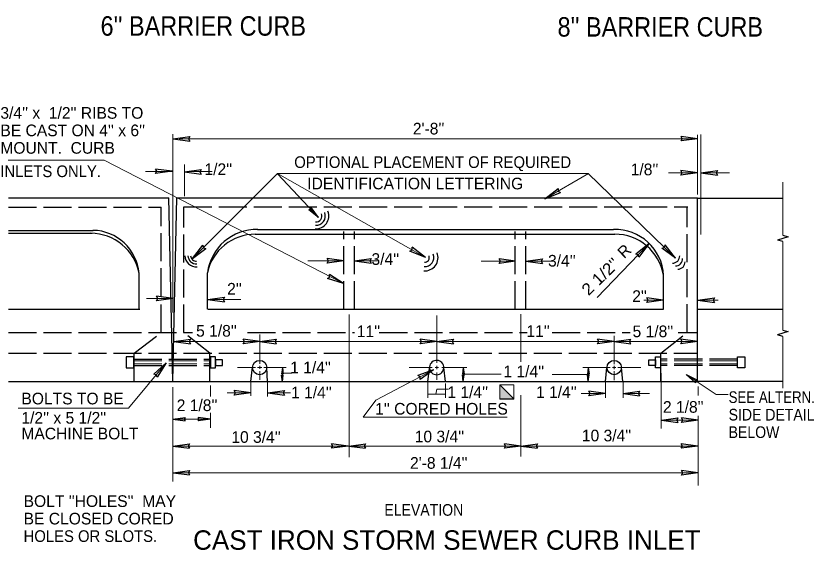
# Model space of a CAD drawing. Extents: x -3298 to 405, y -472 to 2211.
# Drawn here: x -2874 to -2054, y 212 to 761 of the extents above; entities that cross this region are included whole.
import ezdxf
from ezdxf.enums import TextEntityAlignment as Align

# ---------------------------------------------------------------- set-up
doc = ezdxf.new("R2010")
doc.units = 0
doc.header["$LTSCALE"] = 4.8
doc.linetypes.add('LONG_DASHED', pattern=[7.5, 6, -1.5])
doc.layers.add('1', color=7, linetype='Continuous', lineweight=13)
doc.layers.add('10', color=7, linetype='Continuous')

msp = doc.modelspace()

# ---------------------------------------------------------------- hatches: boundary and pattern name
at = {"layer": '1'}
msp.add_hatch(color=256, dxfattribs=at).paths.add_polyline_path([(-2362.309, 367.028), (-2376.734, 367.028), (-2376.734, 381.518)])

# ---------------------------------------------------------------- linework, layer by layer
for p, q in [((-2712.774, 456.035), (-2712.774, 639.265)), ((-2706.356, 634.688), (-2173.497, 634.688)), ((-2173.497, 577.29), (-2173.497, 638.797)), ((-2170.267, 536.262), (-2170.267, 639.169)), ((-2888.914, 612.492), (-2783.328, 612.492)), ((-2783.328, 612.492), (-2537.501, 485.746)), ((-2700.858, 575.573), (-2700.858, 608.315)), ((-2740.918, 600.943), (-2712.774, 600.943)), ((-2697.499, 600.943), (-2672.571, 600.943)), ((-2203.348, 599.523), (-2173.699, 599.523)), ((-2170.058, 599.523), (-2140.576, 599.523)), ((-2605.255, 598.803), (-2285.907, 598.803)), ((-2605.198, 598.691), (-2563.105, 553.565)), ((-2330.422, 572.897), (-2285.793, 598.83)), ((-2285.907, 598.803), (-2196.243, 511.886)), ((-2085.742, 590.018), (-2085.742, 535.372)), ((-2085.742, 528.943), (-2085.742, 437.822)), ((-2276.848, 471.517), (-2225.627, 524.448)), ((-2085.742, 523.073), (-2085.742, 480.918)), ((-2574.227, 509.053), (-2537.142, 509.053)), ((-2526.148, 509.053), (-2502.417, 509.053)), ((-2396.085, 508.753), (-2360.509, 508.753)), ((-2350.007, 508.753), (-2321.569, 508.753)), ((-2085.742, 471.353), (-2085.742, 509.925)), ((-2739.943, 470.312), (-2713.015, 470.312)), ((-2676.793, 469.415), (-2642.841, 469.415)), ((-2228.807, 468.598), (-2208.491, 468.598)), ((-2173.671, 468.598), (-2152.43, 468.598)), ((-2531.805, 307.037), (-2531.805, 453.868)), ((-2441.599, 404.218), (-2441.599, 453.008)), ((-2355.102, 405.247), (-2355.102, 454.105)), ((-2623.585, 403.111), (-2623.585, 433.329)), ((-2259.189, 402.818), (-2259.189, 432.041)), ((-2085.742, 431.393), (-2085.742, 378.135)), ((-2710.832, 426.112), (-2623.018, 426.112)), ((-2623.018, 426.112), (-2441.846, 426.112)), ((-2442.102, 426.112), (-2173.641, 426.112)), ((-2646.341, 399.439), (-2628.036, 399.439)), ((-2625.693, 399.439), (-2621.317, 399.439)), ((-2623.585, 397.929), (-2623.585, 401.013)), ((-2623.585, 386.703), (-2623.585, 395.708)), ((-2619.407, 399.439), (-2596.543, 399.439)), ((-2600.245, 384.673), (-2600.245, 399.439)), ((-2469.816, 399.381), (-2446.459, 399.381)), ((-2443.193, 399.381), (-2439.68, 399.381)), ((-2441.599, 397.803), (-2441.599, 401.01)), ((-2441.599, 386.7), (-2441.599, 394.287)), ((-2436.475, 399.381), (-2410.785, 399.381)), ((-2414.316, 384.872), (-2414.316, 399.716)), ((-2263.364, 399.473), (-2291.466, 399.473)), ((-2285.85, 384.872), (-2285.85, 399.473)), ((-2257.571, 399.473), (-2260.961, 399.473)), ((-2259.189, 397.678), (-2259.189, 400.947)), ((-2259.189, 386.515), (-2259.189, 395.601)), ((-2231.813, 399.473), (-2255.536, 399.473)), ((-2600.245, 393.414), (-2590.52, 393.414)), ((-2414.316, 392.442), (-2375.344, 392.442)), ((-2322.873, 392.096), (-2285.905, 392.096)), ((-2210.934, 336.541), (-2210.934, 393.448)), ((-2712.927, 282.212), (-2712.927, 379.308)), ((-2674.151, 369.524), (-2674.151, 381.029)), ((-2632.639, 370.18), (-2632.639, 384.223)), ((-2615.52, 369.409), (-2615.52, 383.78)), ((-2450.643, 368.039), (-2450.643, 383.928)), ((-2432.629, 368.238), (-2432.629, 383.09)), ((-2268.289, 368.039), (-2268.289, 383.928)), ((-2250.122, 368.039), (-2250.122, 383.928)), ((-2173.06, 370.545), (-2173.06, 379.698)), ((-2656.873, 373.243), (-2632.684, 373.243)), ((-2615.198, 373.243), (-2591.927, 373.243)), ((-2450.445, 371.824), (-2433.02, 371.824)), ((-2355.102, 307.808), (-2355.102, 371.056)), ((-2293.113, 372.635), (-2268.28, 372.635)), ((-2222.904, 372.635), (-2250.122, 372.635)), ((-2712.623, 346.35), (-2674.151, 346.35)), ((-2674.151, 337.185), (-2674.151, 352.627)), ((-2517.347, 348.143), (-2369.111, 348.143)), ((-2211.111, 345.138), (-2173.007, 345.138)), ((-2173.06, 277.853), (-2173.06, 349.623)), ((-2712.118, 291.104), (-2173.06, 291.104))]:
    msp.add_line(p, q, dxfattribs=at)
at = {"layer": '1', "lineweight": 25}
for p, q in [((-2712.576, 634.679), (-2695.546, 637.019)), ((-2712.576, 634.679), (-2695.546, 632.339)), ((-2173.501, 634.696), (-2190.531, 637.036)), ((-2173.501, 634.696), (-2190.531, 632.356)), ((-2713.623, 601.211), (-2730.653, 603.551)), ((-2713.623, 601.211), (-2730.653, 598.871)), ((-2700.93, 600.63), (-2683.9, 602.97)), ((-2700.93, 600.63), (-2683.9, 598.29)), ((-2173.703, 599.531), (-2190.733, 601.871)), ((-2173.703, 599.531), (-2190.733, 597.191)), ((-2170.055, 599.514), (-2153.025, 601.854)), ((-2170.055, 599.514), (-2153.025, 597.174)), ((-2330.415, 572.891), (-2316.866, 583.471)), ((-2330.415, 572.891), (-2314.514, 579.424)), ((-2881.76, 573.739), (-2717.088, 573.739)), ((-2712.77, 384.837), (-2717.088, 573.739)), ((-2712.77, 385.448), (-2708.679, 573.739)), ((-2708.679, 573.739), (-2173.671, 573.739)), ((-2173.671, 384.837), (-2173.671, 573.739)), ((-2173.36, 573.504), (-2085.742, 573.504)), ((-2563.102, 553.571), (-2573.098, 561.714)), ((-2563.102, 553.571), (-2570.531, 564.108)), ((-2881.76, 540.398), (-2794.818, 540.398)), ((-2881.76, 537.437), (-2795.948, 537.437)), ((-2628.143, 536.447), (-2258.468, 536.447)), ((-2625.72, 541.338), (-2259.804, 541.338)), ((-2692.602, 511.379), (-2682.22, 525.079)), ((-2223.591, 526.564), (-2237.115, 515.953)), ((-2223.591, 526.564), (-2233.752, 512.699)), ((-2196.239, 511.894), (-2206.838, 525.428)), ((-2085.742, 528.943), (-2091.41, 530.456)), ((-2692.602, 511.379), (-2678.91, 521.772)), ((-2453.146, 512.614), (-2469.116, 518.974)), ((-2453.146, 512.614), (-2466.808, 523.046)), ((-2196.239, 511.894), (-2210.096, 522.067)), ((-2537.145, 509.062), (-2554.175, 511.402)), ((-2537.145, 509.062), (-2554.175, 506.722)), ((-2526.145, 509.045), (-2509.115, 511.385)), ((-2526.145, 509.045), (-2509.115, 506.705)), ((-2360.513, 508.762), (-2377.543, 511.102)), ((-2360.513, 508.762), (-2377.543, 506.422)), ((-2350.003, 508.745), (-2332.973, 511.085)), ((-2350.003, 508.745), (-2332.973, 506.405)), ((-2747.556, 458.798), (-2747.556, 496.015)), ((-2677.393, 459.246), (-2677.393, 496.813)), ((-2537.5, 485.755), (-2551.988, 495.008)), ((-2208.491, 459.419), (-2208.491, 494.085)), ((-2537.5, 485.755), (-2553.947, 490.758)), ((-2712.701, 470.32), (-2729.731, 472.66)), ((-2712.701, 470.32), (-2729.731, 467.98)), ((-2676.789, 469.407), (-2659.759, 471.747)), ((-2676.789, 469.407), (-2659.759, 467.067)), ((-2208.715, 468.606), (-2225.745, 470.946)), ((-2208.715, 468.606), (-2225.745, 466.266)), ((-2173.251, 468.589), (-2156.221, 470.929)), ((-2173.251, 468.589), (-2156.221, 466.249)), ((-2881.76, 459.419), (-2746.792, 459.419)), ((-2676.814, 459.419), (-2208.491, 459.419)), ((-2173.214, 459.512), (-2085.742, 459.512)), ((-2711.815, 426.103), (-2694.785, 428.443)), ((-2623.6, 426.112), (-2640.63, 428.452)), ((-2623.573, 426.112), (-2606.543, 428.452)), ((-2441.648, 426.12), (-2458.678, 428.46)), ((-2441.545, 426.119), (-2424.515, 428.459)), ((-2259.219, 426.12), (-2276.249, 428.46)), ((-2259.109, 426.12), (-2242.079, 428.46)), ((-2173.644, 426.12), (-2190.674, 428.46)), ((-2085.742, 431.393), (-2091.41, 432.906)), ((-2711.815, 426.103), (-2694.785, 423.763)), ((-2623.6, 426.112), (-2640.63, 423.772)), ((-2623.573, 426.112), (-2606.543, 423.772)), ((-2441.648, 426.12), (-2458.678, 423.78)), ((-2441.545, 426.119), (-2424.515, 423.779)), ((-2259.219, 426.12), (-2276.249, 423.78)), ((-2259.109, 426.12), (-2242.079, 423.78)), ((-2173.644, 426.12), (-2190.674, 423.78)), ((-2719.806, 404.018), (-2732.488, 392.413)), ((-2719.806, 404.018), (-2728.888, 389.423)), ((-2632.688, 384.898), (-2630.972, 399.713)), ((-2615.445, 384.673), (-2616.242, 399.265)), ((-2600.248, 399.438), (-2601.184, 392.626)), ((-2600.248, 399.438), (-2599.312, 392.626)), ((-2444.799, 397.005), (-2460.956, 391.134)), ((-2444.799, 397.005), (-2458.773, 386.994)), ((-2449.503, 395.295), (-2449.052, 399.414)), ((-2432.728, 384.872), (-2434.32, 399.414)), ((-2414.319, 399.344), (-2415.255, 392.533)), ((-2414.319, 399.344), (-2413.383, 392.533)), ((-2285.853, 399.344), (-2286.789, 392.533)), ((-2285.853, 399.344), (-2284.918, 392.533)), ((-2268.236, 384.872), (-2266.644, 399.414)), ((-2250.224, 384.872), (-2251.816, 399.414)), ((-2600.242, 384.675), (-2601.178, 391.487)), ((-2600.242, 384.675), (-2599.306, 391.487)), ((-2450.643, 384.872), (-2449.75, 393.029)), ((-2414.312, 384.873), (-2415.248, 391.685)), ((-2414.312, 384.873), (-2413.377, 391.685)), ((-2285.847, 384.873), (-2286.783, 391.685)), ((-2285.847, 384.873), (-2284.911, 391.685)), ((-2185.183, 392.039), (-2173.566, 386.448)), ((-2185.183, 392.039), (-2175.504, 383.523)), ((-2881.76, 384.837), (-2173.671, 384.837)), ((-2172.816, 385.259), (-2085.742, 385.259)), ((-2632.688, 373.252), (-2649.718, 375.592)), ((-2632.688, 373.252), (-2649.718, 370.912)), ((-2615.194, 373.235), (-2598.164, 375.575)), ((-2615.194, 373.235), (-2598.164, 370.895)), ((-2268.283, 372.643), (-2285.313, 374.983)), ((-2268.283, 372.643), (-2285.313, 370.303)), ((-2250.118, 372.627), (-2233.088, 374.967)), ((-2250.118, 372.627), (-2233.088, 370.287)), ((-2712.881, 346.344), (-2700.108, 348.099)), ((-2712.881, 346.344), (-2700.108, 344.589)), ((-2674.156, 346.351), (-2686.928, 348.106)), ((-2674.156, 346.351), (-2686.928, 344.596)), ((-2210.709, 345.13), (-2193.679, 347.47)), ((-2210.709, 345.13), (-2193.679, 342.79)), ((-2173.01, 345.147), (-2190.04, 347.487)), ((-2173.01, 345.147), (-2190.04, 342.807)), ((-2712.923, 318.583), (-2695.893, 320.923)), ((-2532.642, 318.599), (-2549.672, 320.939)), ((-2531.845, 318.583), (-2514.815, 320.923)), ((-2355.107, 318.592), (-2372.137, 320.932)), ((-2355.096, 318.591), (-2338.066, 320.931)), ((-2173.298, 318.599), (-2190.328, 320.939)), ((-2712.923, 318.583), (-2695.893, 316.243)), ((-2532.642, 318.599), (-2549.672, 316.259)), ((-2531.845, 318.583), (-2514.815, 316.243)), ((-2355.107, 318.592), (-2372.137, 316.252)), ((-2355.096, 318.591), (-2338.066, 316.251)), ((-2173.298, 318.599), (-2190.328, 316.259)), ((-2712.627, 291.153), (-2695.597, 293.493)), ((-2712.627, 291.153), (-2695.597, 288.813)), ((-2173.107, 291.099), (-2190.137, 293.439)), ((-2173.107, 291.099), (-2190.137, 288.759))]:
    msp.add_line(p, q, dxfattribs=at)
at = {"layer": '1', "linetype": 'LONG_DASHED', "lineweight": 25}
for p, q in [((-2881.76, 564.296), (-2724.764, 564.296)), ((-2724.764, 472.618), (-2724.764, 564.296)), ((-2701.526, 564.518), (-2183.552, 564.518)), ((-2701.526, 435.435), (-2701.526, 564.518)), ((-2184.056, 435.578), (-2184.056, 563.957)), ((-2537.142, 459.419), (-2537.142, 539.23)), ((-2526.148, 459.419), (-2526.148, 539.23)), ((-2361.019, 459.419), (-2361.019, 539.23)), ((-2350.024, 459.419), (-2350.024, 539.23)), ((-2724.764, 435.435), (-2724.764, 468.001)), ((-2881.76, 435.435), (-2692.573, 435.435)), ((-2752.659, 414.118), (-2724.678, 435.367)), ((-2674.939, 414.12), (-2701.443, 435.305)), ((-2636.193, 435.435), (-2526.095, 435.435)), ((-2500.633, 435.435), (-2348.643, 435.435)), ((-2322.928, 435.435), (-2242.972, 435.435)), ((-2193.588, 435.435), (-2173.782, 435.435)), ((-2881.76, 414.143), (-2173.671, 414.143)), ((-2752.696, 384.558), (-2752.696, 414.143)), ((-2674.936, 385.005), (-2674.936, 414.143)), ((-2753.142, 407.814), (-2674.933, 407.814)), ((-2132.614, 407.814), (-2210.823, 407.814)), ((-2753.142, 401.329), (-2674.933, 401.329)), ((-2132.614, 401.329), (-2210.823, 401.329))]:
    msp.add_line(p, q, dxfattribs=at)
at = {"layer": '1', "linetype": 'LONG_DASHED'}
for p, q in [((-2753.142, 406.129), (-2674.933, 406.129)), ((-2753.142, 403.118), (-2674.933, 403.118)), ((-2132.614, 406.129), (-2210.823, 406.129)), ((-2132.614, 403.118), (-2210.823, 403.118))]:
    msp.add_line(p, q, dxfattribs=at)
at = {"layer": '1', "lineweight": 25}
for points in [[(-2695.546, 637.019), (-2696.863, 634.655), (-2695.546, 632.339)], [(-2190.531, 632.356), (-2189.213, 634.72), (-2190.531, 637.036)], [(-2730.653, 598.871), (-2729.335, 601.235), (-2730.653, 603.551)], [(-2683.9, 602.97), (-2685.218, 600.606), (-2683.9, 598.29)], [(-2190.733, 597.191), (-2189.415, 599.555), (-2190.733, 601.871)], [(-2153.025, 601.854), (-2154.343, 599.49), (-2153.025, 597.174)], [(-2316.866, 583.471), (-2316.817, 580.764), (-2314.514, 579.424)], [(-2573.098, 561.714), (-2571.127, 562.201), (-2570.531, 564.108)], [(-2085.742, 535.372), (-2080.248, 533.906), (-2091.41, 530.456)], [(-2682.22, 525.079), (-2681.479, 522.477), (-2678.91, 521.772)], [(-2210.096, 522.067), (-2207.504, 522.848), (-2206.838, 525.428)], [(-2469.116, 518.974), (-2466.803, 520.382), (-2466.808, 523.046)], [(-2554.175, 506.722), (-2552.858, 509.086), (-2554.175, 511.402)], [(-2509.115, 511.385), (-2510.433, 509.021), (-2509.115, 506.705)], [(-2377.543, 506.422), (-2376.225, 508.786), (-2377.543, 511.102)], [(-2332.973, 511.085), (-2334.291, 508.721), (-2332.973, 506.405)], [(-2233.752, 512.699), (-2234.535, 515.29), (-2237.115, 515.953)], [(-2553.947, 490.758), (-2551.76, 492.353), (-2551.988, 495.008)], [(-2729.731, 467.98), (-2728.413, 470.344), (-2729.731, 472.66)], [(-2659.759, 471.747), (-2661.077, 469.383), (-2659.759, 467.067)], [(-2225.745, 466.266), (-2224.428, 468.63), (-2225.745, 470.946)], [(-2156.221, 470.929), (-2157.538, 468.565), (-2156.221, 466.249)], [(-2085.742, 437.822), (-2080.248, 436.356), (-2091.41, 432.906)], [(-2694.785, 428.443), (-2696.102, 426.079), (-2694.785, 423.763)], [(-2640.63, 423.772), (-2639.312, 426.136), (-2640.63, 428.452)], [(-2606.543, 428.452), (-2607.86, 426.088), (-2606.543, 423.772)], [(-2458.678, 423.78), (-2457.361, 426.144), (-2458.678, 428.46)], [(-2424.515, 428.459), (-2425.832, 426.095), (-2424.515, 423.779)], [(-2276.249, 423.78), (-2274.932, 426.144), (-2276.249, 428.46)], [(-2242.079, 423.78), (-2243.397, 426.144), (-2242.079, 428.46)], [(-2190.674, 423.78), (-2189.357, 426.144), (-2190.674, 428.46)], [(-2728.888, 389.423), (-2729.865, 391.947), (-2732.488, 392.413)], [(-2599.312, 392.626), (-2600.258, 393.153), (-2601.184, 392.626)], [(-2601.178, 391.487), (-2600.232, 390.96), (-2599.306, 391.487)], [(-2458.773, 386.994), (-2458.71, 389.7), (-2460.956, 391.134)], [(-2413.383, 392.533), (-2414.329, 393.059), (-2415.255, 392.533)], [(-2415.248, 391.685), (-2414.303, 391.158), (-2413.377, 391.685)], [(-2284.918, 392.533), (-2285.863, 393.059), (-2286.789, 392.533)], [(-2286.783, 391.685), (-2285.837, 391.158), (-2284.911, 391.685)], [(-2173.566, 386.448), (-2175.369, 385.516), (-2175.504, 383.523)], [(-2649.718, 370.912), (-2648.4, 373.276), (-2649.718, 375.592)], [(-2598.164, 375.575), (-2599.482, 373.211), (-2598.164, 370.895)], [(-2285.313, 370.303), (-2283.996, 372.668), (-2285.313, 374.983)], [(-2233.088, 374.967), (-2234.406, 372.603), (-2233.088, 370.287)], [(-2700.108, 348.099), (-2701.097, 346.326), (-2700.108, 344.589)], [(-2686.928, 344.596), (-2685.94, 346.368), (-2686.928, 348.106)], [(-2193.679, 347.47), (-2194.997, 345.106), (-2193.679, 342.79)], [(-2190.04, 342.807), (-2188.723, 345.171), (-2190.04, 347.487)], [(-2695.893, 320.923), (-2697.211, 318.558), (-2695.893, 316.243)], [(-2549.672, 316.259), (-2548.354, 318.623), (-2549.672, 320.939)], [(-2514.815, 320.923), (-2516.133, 318.558), (-2514.815, 316.243)], [(-2372.137, 316.252), (-2370.819, 318.616), (-2372.137, 320.932)], [(-2338.066, 320.931), (-2339.383, 318.567), (-2338.066, 316.251)], [(-2190.328, 316.259), (-2189.011, 318.623), (-2190.328, 320.939)], [(-2695.597, 293.493), (-2696.914, 291.129), (-2695.597, 288.813)], [(-2190.137, 288.759), (-2188.819, 291.123), (-2190.137, 293.439)]]:
    msp.add_lwpolyline(points, dxfattribs=at)
at = {"layer": '1'}
for points in [[(-2692.611, 511.383), (-2605.255, 598.803), (-2453.147, 512.605)], [(-2871.996, 357.511), (-2758.429, 357.511), (-2719.798, 404.015)], [(-2517.122, 348.144), (-2504.201, 365.685), (-2444.793, 396.999)], [(-2185.182, 392.046), (-2154.371, 371.634), (-2142.062, 371.634)], [(-2442.582, 371.824), (-2441.488, 377.103), (-2429.444, 377.103)], [(-2712.927, 318.591), (-2533.587, 318.591), (-2355.051, 318.591), (-2173.295, 318.591)]]:
    msp.add_lwpolyline(points, dxfattribs=at)
at = {"layer": '1', "linetype": 'LONG_DASHED', "lineweight": 25}
msp.add_lwpolyline([(-2211.112, 384.86), (-2211.112, 414.129), (-2183.985, 435.559)], dxfattribs=at)
at = {"layer": '1', "lineweight": 25}
for points in [[(-2760.739, 398.869), (-2753.142, 398.869), (-2753.142, 410.498), (-2760.739, 410.498)], [(-2674.041, 398.869), (-2669.125, 398.869), (-2669.125, 410.498), (-2674.041, 410.498)], [(-2211.715, 398.869), (-2216.631, 398.869), (-2216.631, 410.498), (-2211.715, 410.498)], [(-2125.017, 398.869), (-2132.614, 398.869), (-2132.614, 410.498), (-2125.017, 410.498)], [(-2669.125, 401.553), (-2661.975, 401.553), (-2661.975, 407.367), (-2669.125, 407.367)], [(-2216.631, 401.553), (-2223.781, 401.553), (-2223.781, 407.367), (-2216.631, 407.367)]]:
    msp.add_lwpolyline(points, close=True, dxfattribs=at)
at = {"layer": '1'}
for points in [[(-2376.798, 366.965), (-2362.242, 366.965), (-2362.242, 381.533), (-2376.798, 381.533)], [(-2362.309, 367.028), (-2376.734, 367.028), (-2376.734, 381.518)]]:
    msp.add_lwpolyline(points, close=True, dxfattribs=at)
at = {"layer": '1', "lineweight": 25}
for centre in [(-2623.659, 399.354), (-2259.235, 399.354)]:
    msp.add_circle(centre, 7.36, dxfattribs=at)
for centre, radius, start, end in [((-2565.688, 555.279), 13.165, 266.06068, 21.47352), ((-2565.688, 555.279), 9.595, 266.06068, 21.47352), ((-2565.688, 555.279), 6.163, 266.06068, 21.47352), ((-2797.565, 486.598), 50.86, 10.59591, 89.76956), ((-2453.993, 512.417), 13.671, 266.06068, 21.47352), ((-2688.841, 514.54), 11.608, 181.45939, 273.94386), ((-2688.841, 514.54), 8.523, 181.45939, 273.94386), ((-2688.841, 514.54), 5.764, 181.45939, 273.94386), ((-2453.993, 512.417), 9.333, 266.06068, 21.47352), ((-2453.993, 512.417), 4.785, 266.06068, 21.47352), ((-2199.18, 514.035), 7.344, 268.81757, 2.64292), ((-2196.184, 511.225), 7.344, 268.81757, 2.64292), ((-2193.751, 507.852), 7.344, 268.81757, 2.64292), ((-2441.729, 399.354), 7.36, 216.99782, 206.4883)]:
    msp.add_arc(centre, radius, start, end, dxfattribs=at)
for centre, major_axis, ratio, start_param, end_param in [((-2626.607, 490.245), (-50.791, 6.471), 0.997685, 4.8180413, 6.2824046), ((-2258.379, 491.626), (-49.91, -1.606), 0.995527, 3.1598005, 4.712389), ((-2795.286, 491.736), (-4.519, 48.458), 0.984647, 4.712389, 6.1827896), ((-2628.363, 486.084), (-10.769, -49.214), 0.996266, 3.351863, 4.712389), ((-2258.355, 485.592), (-0.32, 50.877), 0.996512, 4.8801955, 6.2831853)]:
    msp.add_ellipse(centre, major_axis=major_axis, ratio=ratio, start_param=start_param, end_param=end_param, dxfattribs=at)

# ---------------------------------------------------------------- texts
at = {"layer": '10', "width": 0.9}
for s, p in [("6'' BARRIER CURB", (-2681.598, 740.683)), ("8'' BARRIER CURB", (-2211.868, 739.734))]:
    msp.add_text(s, height=20, dxfattribs=at).set_placement(p, align=Align.CENTER)
at = {"layer": '10'}
for s, height, p in [("3/4'' x  1/2'' RIBS TO ", 12, (-2890.154, 655.267)), ("BE CAST ON 4'' x 6'' ", 12, (-2890.154, 637.267)), ("2'-8''", 12, (-2466.17, 639.067)), ('MOUNT.  CURB ', 12, (-2890.154, 619.267)), (" 1/2''", 12, (-2684.814, 597.365)), (" 1/8''", 12, (-2246.717, 597.138)), ('   IDENTIFICATION LETTERING', 12, (-2588.081, 582.616)), (" 3/4''", 12, (-2513.164, 504.918)), (" 3/4''", 12, (-2331.692, 503.211)), ("2''", 12, (-2657.069, 474.363)), ("2''", 12, (-2240.664, 466.808)), ("5 1/8''", 12, (-2688.963, 431.112)), ("5 1/8''", 12, (-2240.315, 430.566)), ("11''", 12, (-2523.818, 430.613)), ("11''", 12, (-2349.469, 430.873)), ("1 1/4''", 12, (-2592.228, 393.472)), ("1 1/4''", 12, (-2373.081, 389.351)), ("1 1/4''", 12, (-2591.363, 367.671)), ("1 1/4''", 12, (-2430.709, 367.937)), ("1 1/4''", 12, (-2339.554, 368.12)), ('BOLTS TO BE ', 12, (-2868.556, 361.447)), ("2 1/8''", 12, (-2708.88, 354.529)), ("1'' CORED HOLES", 12, (-2504.893, 350.926)), ("2 1/8''", 12, (-2209.118, 352.805)), ("1/2'' x 5 1/2'' ", 12, (-2868.556, 341.632)), ('MACHINE BOLT', 12, (-2868.556, 325.447)), ("10 3/4''", 12, (-2652.733, 321.882)), ("10 3/4''", 12, (-2464.22, 322.393)), ("10 3/4''", 12, (-2292.448, 323.413)), ("2'-8 1/4''", 12, (-2469.088, 295.201)), ("BOLT ''HOLES''  MAY ", 12, (-2866.264, 255.937)), ('BE CLOSED CORED ', 12, (-2866.264, 237.937)), ('CAST IRON STORM SEWER CURB INLET', 20, (-2692.036, 211.893))]:
    msp.add_text(s, height=height, dxfattribs=at).set_placement(p)
for s, width, p in [('OPTIONAL PLACEMENT OF REQUIRED', 0.95, (-2588.081, 604.616)), ('INLETS ONLY.', 0.95, (-2890.154, 595.22)), ('SEE ALTERN.', 0.85, (-2141.605, 362.863)), ('SIDE DETAIL', 0.9, (-2141.605, 344.863)), ('BELOW', 0.9, (-2141.605, 326.863)), ('ELEVATION', 0.9, (-2495.467, 246.884)), ('HOLES OR SLOTS.', 0.95, (-2866.264, 219.937))]:
    msp.add_text(s, height=12, dxfattribs=dict(at, width=width)).set_placement(p)
msp.add_text('R', height=12, rotation=44.236, dxfattribs=at).set_placement((-2248.81, 510.741))
at = {"layer": '10', "width": 1.1}
msp.add_text("2 1/2''", height=12, rotation=44.236, dxfattribs=at).set_placement((-2285.642, 472.658))

doc.saveas('drawing.dxf')
